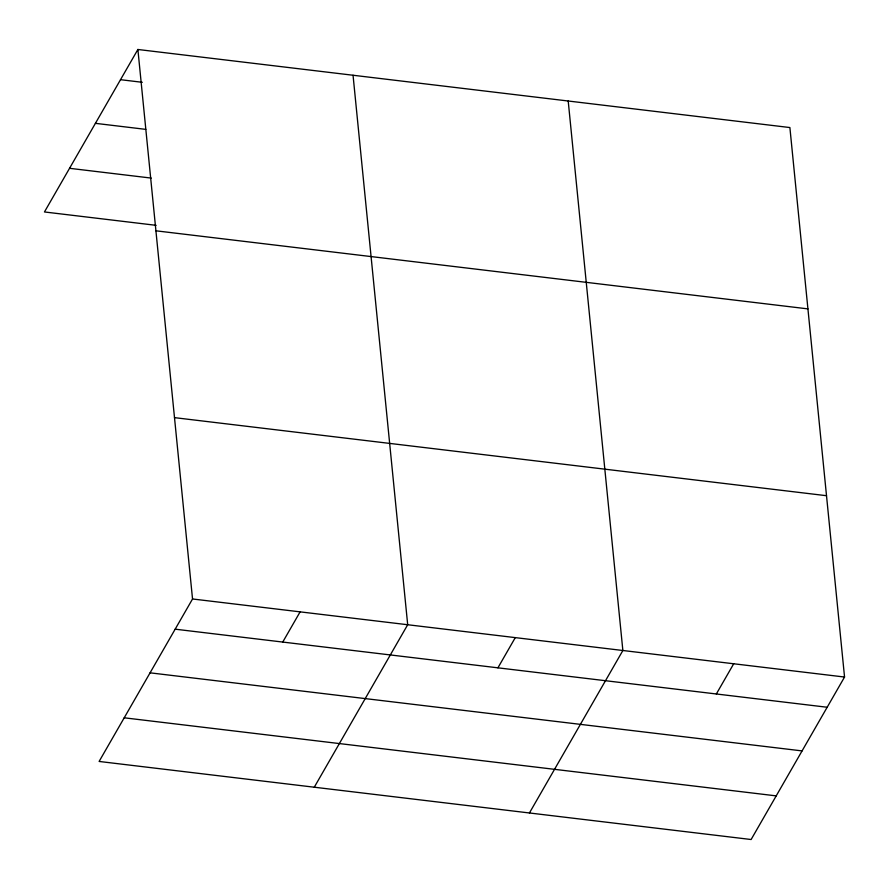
<?xml version="1.0" encoding="UTF-8"?>
<svg xmlns="http://www.w3.org/2000/svg" width="889" height="889" viewBox="0 0 889 889"><rect width="100%" height="100%" fill="white"/><g stroke="black" fill="none" stroke-linecap="round" stroke-linejoin="round"><path stroke-width="1.33" d="M137.884 49.484L192.535 598.975L99.112 761.451L751.116 839.516L844.55 677.04L789.888 127.549L137.884 49.484L44.45 211.96L156.12 225.328M282.746 642.058L300.115 611.854M314.273 787.21L407.695 624.734L353.044 75.243M497.918 667.828L515.287 637.613M529.433 812.979L622.867 650.504L568.204 101.002M716.334 693.976L733.703 663.772M120.504 79.688L142.296 82.299M95.412 123.338L145.796 129.372M69.553 168.31L151.252 178.089M155.919 230.807L807.934 308.883M174.5 417.641L826.514 495.706M192.535 598.975L844.55 677.04M175.166 629.179L827.181 707.255M150.063 672.829L802.078 750.905M124.204 717.801L776.219 795.877"/></g></svg>
